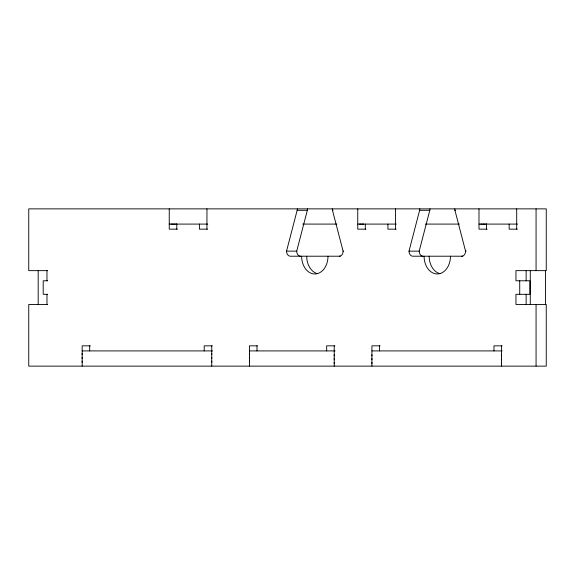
<?xml version="1.0" encoding="UTF-8"?>
<svg xmlns="http://www.w3.org/2000/svg" width="575" height="575" viewBox="0 0 575 575"><rect width="100%" height="100%" fill="white"/><g stroke="black" fill="none" stroke-linecap="round" stroke-linejoin="round"><path stroke-width="0.86" d="M46.97 280.787L46.977 270.638M82.16 362.329L82.16 361.057M82.16 358.527L82.16 357.255M82.16 354.717L82.16 353.452M211.751 362.329L211.751 361.057M211.751 358.527L211.751 357.255M211.751 354.717L211.751 353.452M249.449 362.329L249.449 361.057M249.449 358.527L249.449 357.255M249.449 354.717L249.449 353.452M334.219 363.594L334.219 362.329M334.219 359.792L334.219 358.527M334.219 355.99L334.219 354.717M371.917 363.594L371.917 362.329M371.917 359.792L371.917 358.527M371.917 355.99L371.917 354.717M501.508 363.594L501.508 362.329M501.508 359.792L501.508 358.527M501.508 355.99L501.508 354.717M526.139 304.463L526.139 294.314M340.307 256.213L290.303 256.213A5.074 3.773 -90 0 1 286.537 251.138L297.153 210.313A5.074 3.773 90 0 0 297.311 208.869M300.488 256.213A5.074 3.773 -90 0 1 296.714 251.138L307.338 210.313A5.074 3.773 90 0 0 307.496 208.869M462.774 256.213L412.771 256.213A5.074 3.773 -90 0 1 409.005 251.138L419.621 210.313A5.074 3.773 90 0 0 419.779 208.869M422.956 256.213A5.074 3.773 -90 0 1 419.189 251.138L429.805 210.313A5.074 3.773 90 0 0 429.963 208.869M172.644 224.085L170.94 224.085M175.188 224.085L173.492 224.085M361.143 224.085L359.447 224.085M363.688 224.085L361.991 224.085M482.389 224.085L480.686 224.085M484.933 224.085L483.237 224.085M297.153 210.313L307.338 210.313M332.307 208.869A5.074 3.773 90 0 0 332.465 210.313L333.105 210.313M419.621 210.313L429.805 210.313M454.775 208.869A5.074 3.773 90 0 0 454.933 210.313L455.573 210.313M169.244 224.085L207.798 224.085M302.709 224.085L336.857 224.085M357.751 224.085L396.297 224.085M425.349 224.085L459.425 224.085M478.989 224.085L517.543 224.085M177.423 229.159L169.244 229.159L169.244 208.869M207.582 229.159L199.41 229.159L199.41 224.085M365.93 229.159L357.751 229.159L357.751 208.869M396.182 229.159L387.909 229.159L387.909 224.085M487.169 229.159L478.989 229.159L478.989 208.869M517.428 229.159L509.155 229.159L509.155 224.085M286.537 251.138L296.714 251.138M339.315 256.213A5.074 3.773 90 0 0 343.088 251.138L343.721 251.138M409.005 251.138L419.189 251.138M461.783 256.213A5.074 3.773 90 0 0 465.556 251.138L466.188 251.138M47.61 270.638L28.757 270.638L28.75 208.869L546.25 208.869L546.25 270.638L515.955 270.638L515.955 280.787L529.906 280.787L529.906 294.314L515.955 294.314L515.955 304.463L546.25 304.463L546.25 366.131L28.75 366.131L28.757 304.463L47.61 304.463M47.66 280.787L43.204 280.787L43.204 294.314L47.66 294.314M90.34 345.841L82.16 345.841L82.16 366.131M212.383 345.841L204.211 345.841L204.211 350.915M257.629 345.841L249.449 345.841L249.449 366.131M334.851 345.841L326.679 345.841L326.679 350.915M380.097 345.841L371.917 345.841L371.917 366.131M502.14 345.841L493.968 345.841L493.968 350.915M82.16 350.915L212.599 350.915M249.449 350.915L335.067 350.915M371.917 350.915L502.14 350.915M485.782 224.085L486.63 224.085M176.036 224.085L176.884 224.085M454.933 210.313L465.556 251.138M332.465 210.313L343.088 251.138M526.139 270.638L526.139 280.787M46.97 294.314L46.977 304.463M545.488 270.638L545.488 304.549M536.065 208.869L536.065 270.638M536.065 304.463L536.065 366.131M530.272 270.638L530.272 304.463M519.721 280.787L519.721 294.314M516.695 208.869L516.695 229.159M501.508 345.841L501.508 366.131M486.529 224.085L486.529 229.159M395.449 208.869L395.449 229.159M379.457 345.841L379.457 350.915M365.29 224.085L365.29 229.159M334.219 345.841L334.219 366.131M256.989 345.841L256.989 350.915M211.751 345.841L211.751 366.131M206.95 208.869L206.95 229.159M176.784 224.085L176.784 229.159M89.7 345.841L89.7 350.915M38.18 270.638L38.18 304.549M328.002 256.213A17.753 13.196 -90 0 1 314.812 273.973A17.753 13.196 -90 0 1 301.616 256.213M450.477 256.213A17.753 13.196 -90 0 1 437.28 273.973A17.753 13.196 -90 0 1 424.084 256.213M317.501 273.671A17.753 13.196 90 0 1 306.705 256.213M439.968 273.671A17.753 13.196 -90 0 1 429.173 256.213"/></g></svg>
